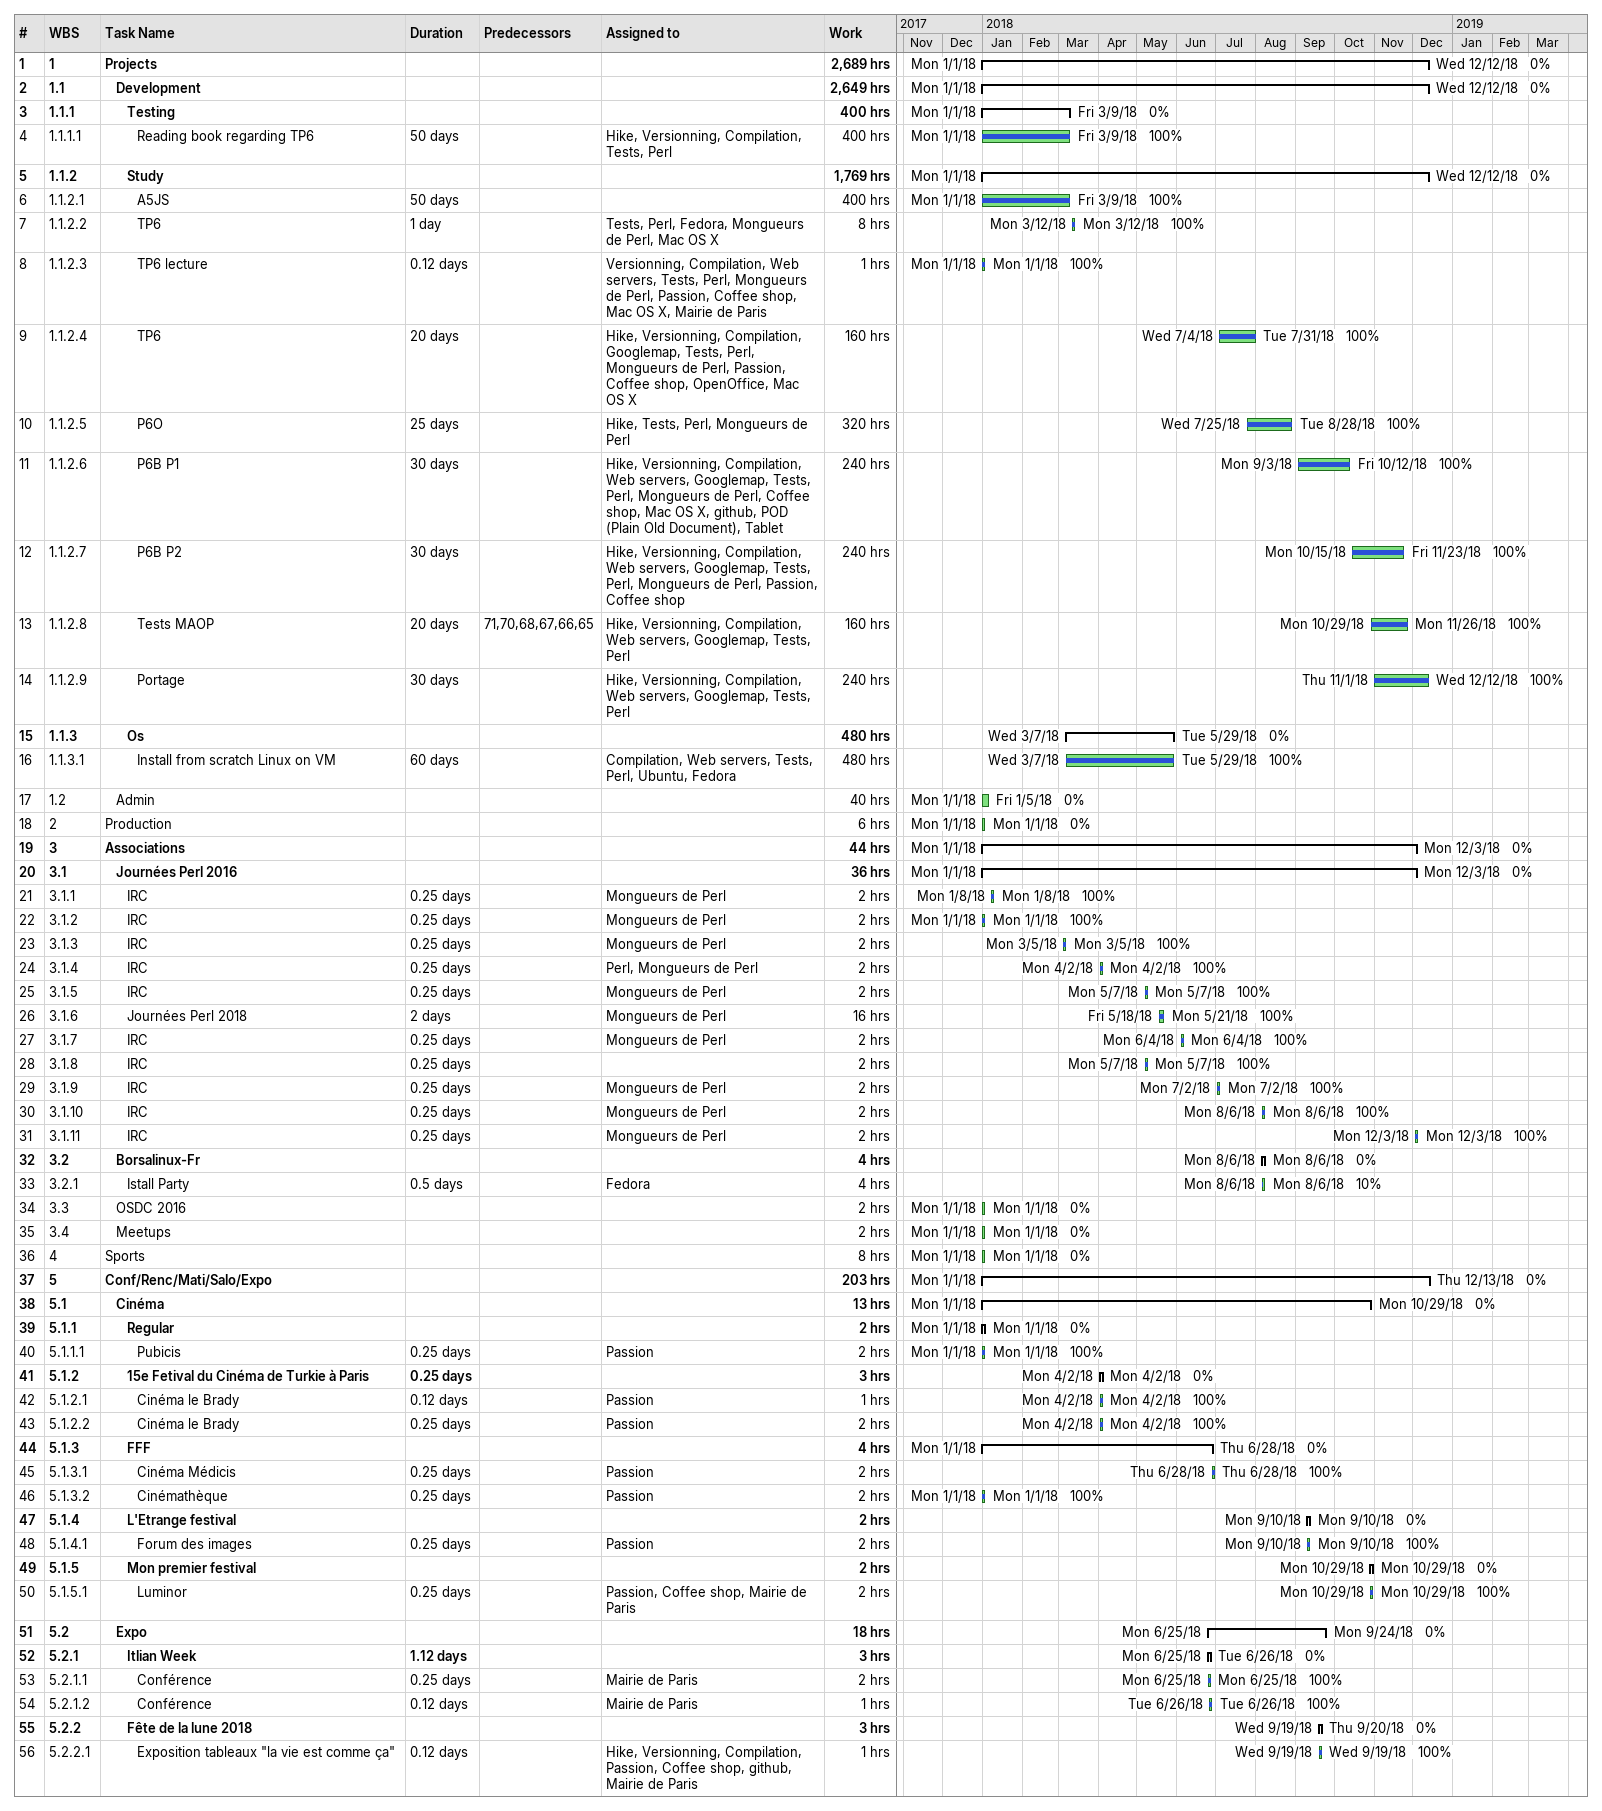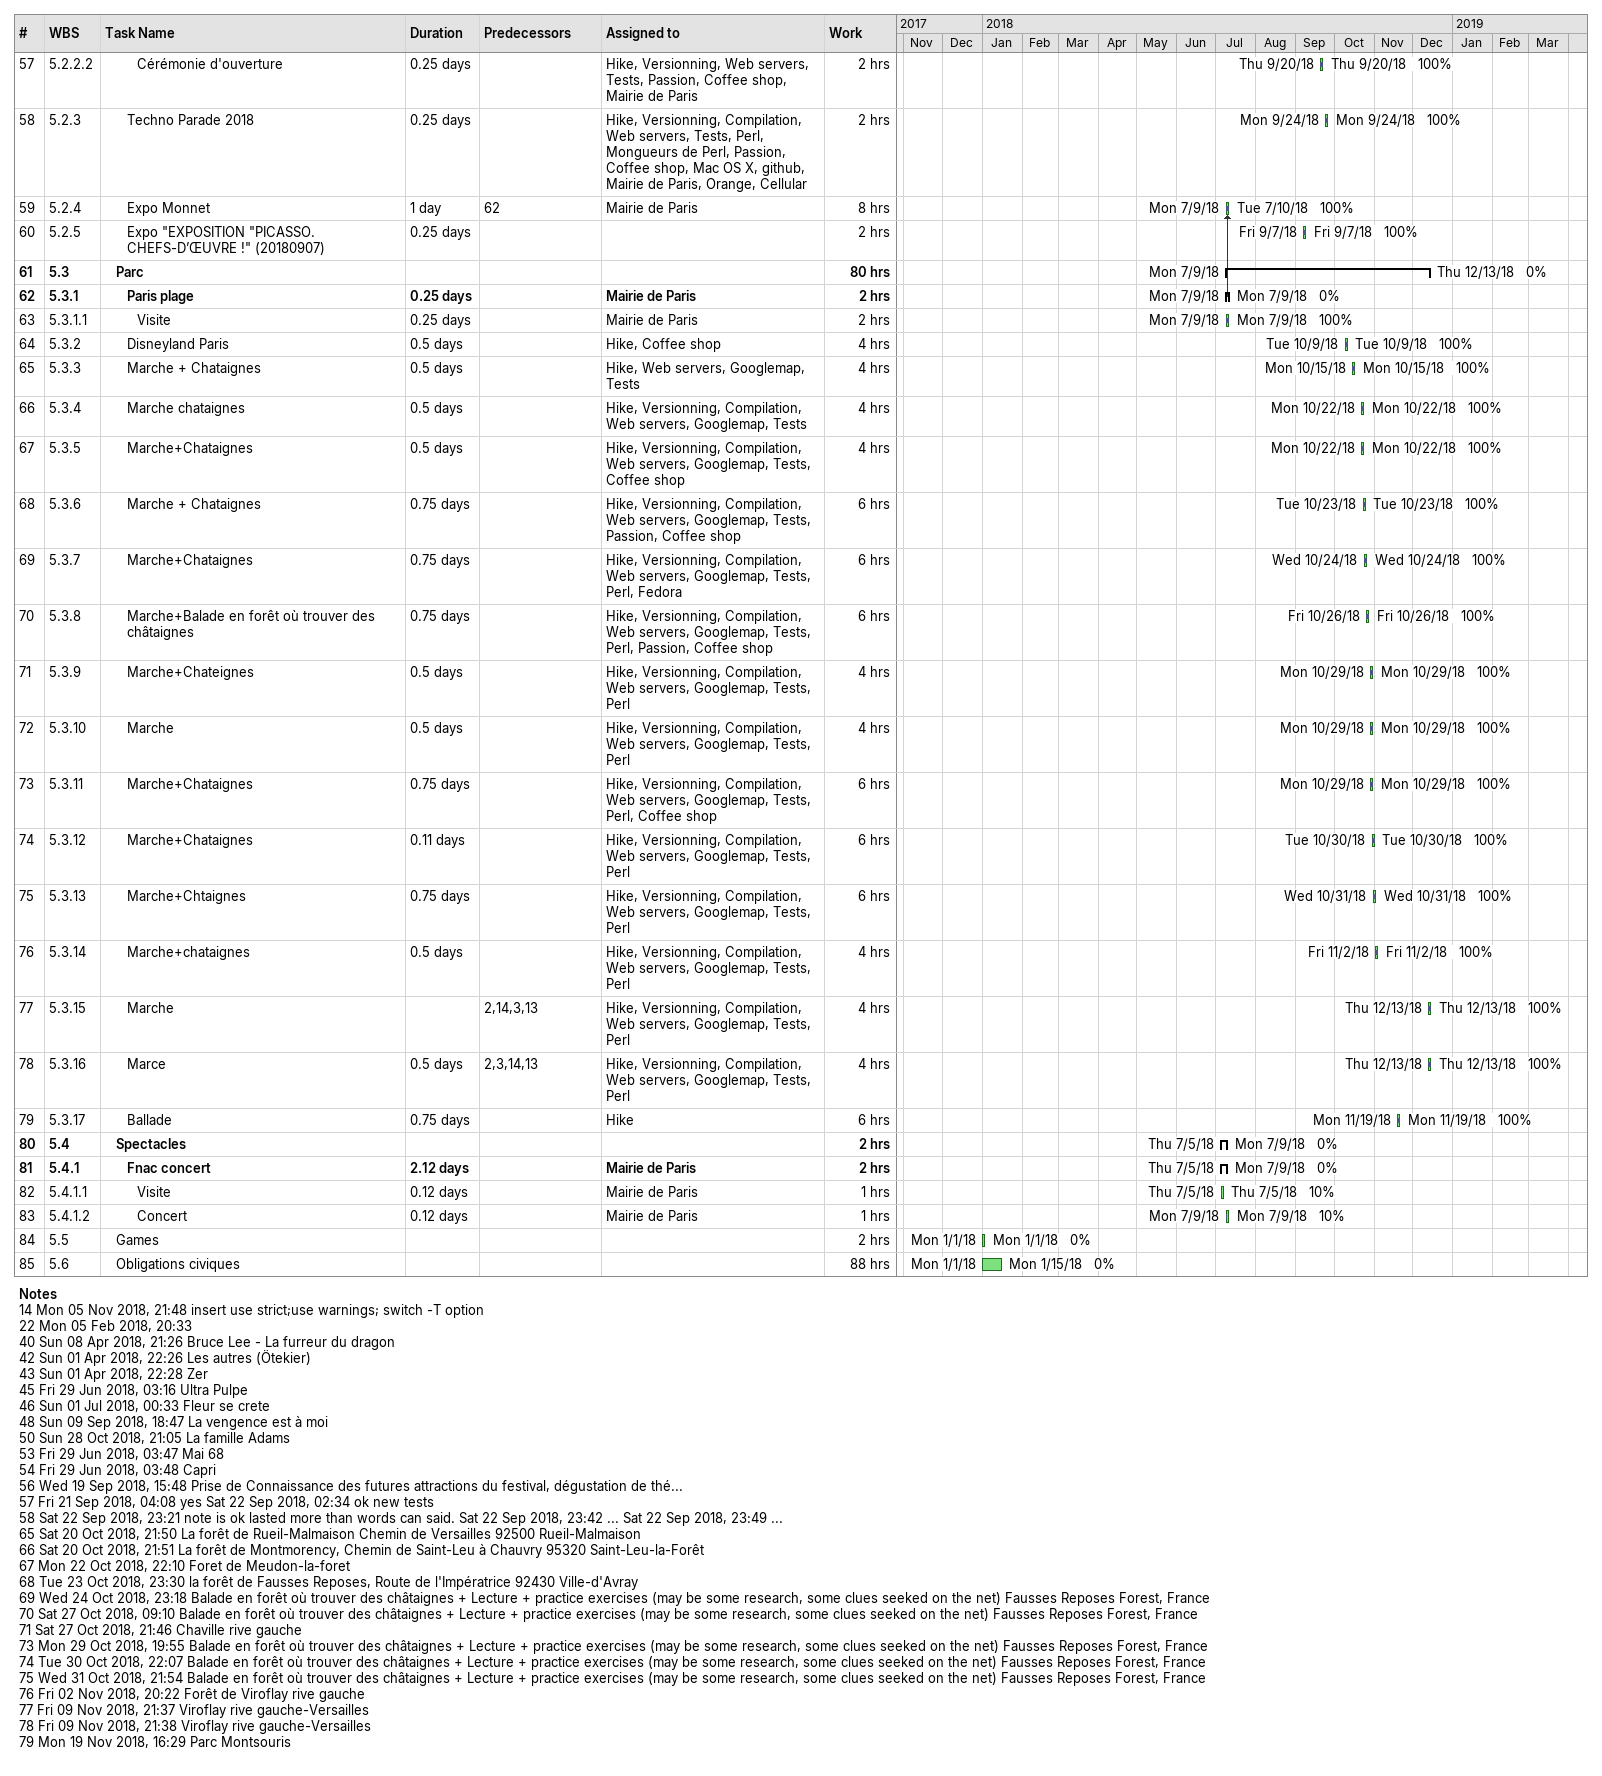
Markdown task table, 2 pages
| ID | WBS | Task | Duration | Start | Finish | Predecessors | Resources | % complete | Work (h) |
|---|---|---|---|---|---|---|---|---|---|
| 1 | 1 | **Projects** |  | 2018-01-01 | 2018-12-12 |  |  | 0 | 2689 |
| 2 | 1.1 | **Development** |  | 2018-01-01 | 2018-12-12 |  |  | 0 | 2649 |
| 3 | 1.1.1 | **Testing** |  | 2018-01-01 | 2018-03-09 |  |  | 0 | 400 |
| 4 | 1.1.1.1 | Reading book regarding TP6 | 50d | 2018-01-01 | 2018-03-09 |  | Hike, Versionning, Compilation, Tests, Perl | 100 | 400 |
| 5 | 1.1.2 | **Study** |  | 2018-01-01 | 2018-12-12 |  |  | 0 | 1769 |
| 6 | 1.1.2.1 | A5JS | 50d | 2018-01-01 | 2018-03-09 |  |  | 100 | 400 |
| 7 | 1.1.2.2 | TP6 | 1d | 2018-03-12 | 2018-03-12 |  | Tests, Perl, Fedora, Mongueurs de Perl, Mac OS X | 100 | 8 |
| 8 | 1.1.2.3 | TP6 lecture | 0.12d | 2018-01-01 | 2018-01-01 |  | Versionning, Compilation, Web servers, Tests, Perl, Mongueurs de Perl, Passion, Coffee shop, Mac OS X, Mairie de Paris | 100 | 1 |
| 9 | 1.1.2.4 | TP6 | 20d | 2018-07-04 | 2018-07-31 |  | Hike, Versionning, Compilation, Googlemap, Tests, Perl, Mongueurs de Perl, Passion, Coffee shop, OpenOffice, Mac OS X | 100 | 160 |
| 10 | 1.1.2.5 | P6O | 25d | 2018-07-25 | 2018-08-28 |  | Hike, Tests, Perl, Mongueurs de Perl | 100 | 320 |
| 11 | 1.1.2.6 | P6B P1 | 30d | 2018-09-03 | 2018-10-12 |  | Hike, Versionning, Compilation, Web servers, Googlemap, Tests, Perl, Mongueurs de Perl, Coffee shop, Mac OS X, github, POD (Plain Old Document), Tablet | 100 | 240 |
| 12 | 1.1.2.7 | P6B P2 | 30d | 2018-10-15 | 2018-11-23 |  | Hike, Versionning, Compilation, Web servers, Googlemap, Tests, Perl, Mongueurs de Perl, Passion, Coffee shop | 100 | 240 |
| 13 | 1.1.2.8 | Tests MAOP | 20d | 2018-10-29 | 2018-11-26 | 71, 70, 68, 67, 66, 65 | Hike, Versionning, Compilation, Web servers, Googlemap, Tests, Perl | 100 | 160 |
| 14 | 1.1.2.9 | Portage | 30d | 2018-11-01 | 2018-12-12 |  | Hike, Versionning, Compilation, Web servers, Googlemap, Tests, Perl | 100 | 240 |
| 15 | 1.1.3 | **Os** |  | 2018-03-07 | 2018-05-29 |  |  | 0 | 480 |
| 16 | 1.1.3.1 | Install from scratch Linux on VM | 60d | 2018-03-07 | 2018-05-29 |  | Compilation, Web servers, Tests, Perl, Ubuntu, Fedora | 100 | 480 |
| 17 | 1.2 | Admin |  | 2018-01-01 | 2018-01-05 |  |  | 0 | 40 |
| 18 | 2 | Production |  | 2018-01-01 | 2018-01-01 |  |  | 0 | 6 |
| 19 | 3 | **Associations** |  | 2018-01-01 | 2018-12-03 |  |  | 0 | 44 |
| 20 | 3.1 | **Journées Perl 2016** |  | 2018-01-01 | 2018-12-03 |  |  | 0 | 36 |
| 21 | 3.1.1 | IRC | 0.25d | 2018-01-08 | 2018-01-08 |  | Mongueurs de Perl | 100 | 2 |
| 22 | 3.1.2 | IRC | 0.25d | 2018-01-01 | 2018-01-01 |  | Mongueurs de Perl | 100 | 2 |
| 23 | 3.1.3 | IRC | 0.25d | 2018-03-05 | 2018-03-05 |  | Mongueurs de Perl | 100 | 2 |
| 24 | 3.1.4 | IRC | 0.25d | 2018-04-02 | 2018-04-02 |  | Perl, Mongueurs de Perl | 100 | 2 |
| 25 | 3.1.5 | IRC | 0.25d | 2018-05-07 | 2018-05-07 |  | Mongueurs de Perl | 100 | 2 |
| 26 | 3.1.6 | Journées Perl 2018 | 2d | 2018-05-18 | 2018-05-21 |  | Mongueurs de Perl | 100 | 16 |
| 27 | 3.1.7 | IRC | 0.25d | 2018-06-04 | 2018-06-04 |  | Mongueurs de Perl | 100 | 2 |
| 28 | 3.1.8 | IRC | 0.25d | 2018-05-07 | 2018-05-07 |  |  | 100 | 2 |
| 29 | 3.1.9 | IRC | 0.25d | 2018-07-02 | 2018-07-02 |  | Mongueurs de Perl | 100 | 2 |
| 30 | 3.1.10 | IRC | 0.25d | 2018-08-06 | 2018-08-06 |  | Mongueurs de Perl | 100 | 2 |
| 31 | 3.1.11 | IRC | 0.25d | 2018-12-03 | 2018-12-03 |  | Mongueurs de Perl | 100 | 2 |
| 32 | 3.2 | **Borsalinux-Fr** |  | 2018-08-06 | 2018-08-06 |  |  | 0 | 4 |
| 33 | 3.2.1 | Istall Party | 0.5d | 2018-08-06 | 2018-08-06 |  | Fedora | 10 | 4 |
| 34 | 3.3 | OSDC 2016 |  | 2018-01-01 | 2018-01-01 |  |  | 0 | 2 |
| 35 | 3.4 | Meetups |  | 2018-01-01 | 2018-01-01 |  |  | 0 | 2 |
| 36 | 4 | Sports |  | 2018-01-01 | 2018-01-01 |  |  | 0 | 8 |
| 37 | 5 | **Conf/Renc/Mati/Salo/Expo** |  | 2018-01-01 | 2018-12-13 |  |  | 0 | 203 |
| 38 | 5.1 | **Cinéma** |  | 2018-01-01 | 2018-10-29 |  |  | 0 | 13 |
| 39 | 5.1.1 | **Regular** |  | 2018-01-01 | 2018-01-01 |  |  | 0 | 2 |
| 40 | 5.1.1.1 | Pubicis | 0.25d | 2018-01-01 | 2018-01-01 |  | Passion | 100 | 2 |
| 41 | 5.1.2 | **15e Fetival du Cinéma de Turkie à Paris** | 0.25d | 2018-04-02 | 2018-04-02 |  |  | 0 | 3 |
| 42 | 5.1.2.1 | Cinéma le Brady | 0.12d | 2018-04-02 | 2018-04-02 |  | Passion | 100 | 1 |
| 43 | 5.1.2.2 | Cinéma le Brady | 0.25d | 2018-04-02 | 2018-04-02 |  | Passion | 100 | 2 |
| 44 | 5.1.3 | **FFF** |  | 2018-01-01 | 2018-06-28 |  |  | 0 | 4 |
| 45 | 5.1.3.1 | Cinéma Médicis | 0.25d | 2018-06-28 | 2018-06-28 |  | Passion | 100 | 2 |
| 46 | 5.1.3.2 | Cinémathèque | 0.25d | 2018-01-01 | 2018-01-01 |  | Passion | 100 | 2 |
| 47 | 5.1.4 | **L'Etrange festival** |  | 2018-09-10 | 2018-09-10 |  |  | 0 | 2 |
| 48 | 5.1.4.1 | Forum des images | 0.25d | 2018-09-10 | 2018-09-10 |  | Passion | 100 | 2 |
| 49 | 5.1.5 | **Mon premier festival** |  | 2018-10-29 | 2018-10-29 |  |  | 0 | 2 |
| 50 | 5.1.5.1 | Luminor | 0.25d | 2018-10-29 | 2018-10-29 |  | Passion, Coffee shop, Mairie de Paris | 100 | 2 |
| 51 | 5.2 | **Expo** |  | 2018-06-25 | 2018-09-24 |  |  | 0 | 18 |
| 52 | 5.2.1 | **Itlian Week** | 1.12d | 2018-06-25 | 2018-06-26 |  |  | 0 | 3 |
| 53 | 5.2.1.1 | Conférence | 0.25d | 2018-06-25 | 2018-06-25 |  | Mairie de Paris | 100 | 2 |
| 54 | 5.2.1.2 | Conférence | 0.12d | 2018-06-26 | 2018-06-26 |  | Mairie de Paris | 100 | 1 |
| 55 | 5.2.2 | **Fête de la lune 2018** |  | 2018-09-19 | 2018-09-20 |  |  | 0 | 3 |
| 56 | 5.2.2.1 | Exposition tableaux "la vie est comme ça" | 0.12d | 2018-09-19 | 2018-09-19 |  | Hike, Versionning, Compilation, Passion, Coffee shop, github, Mairie de Paris | 100 | 1 |
| 57 | 5.2.2.2 | Cérémonie d'ouverture | 0.25d | 2018-09-20 | 2018-09-20 |  | Hike, Versionning, Web servers, Tests, Passion, Coffee shop, Mairie de Paris | 100 | 2 |
| 58 | 5.2.3 | Techno Parade 2018 | 0.25d | 2018-09-24 | 2018-09-24 |  | Hike, Versionning, Compilation, Web servers, Tests, Perl, Mongueurs de Perl, Passion, Coffee shop, Mac OS X, github, Mairie de Paris, Orange, Cellular | 100 | 2 |
| 59 | 5.2.4 | Expo Monnet | 1d | 2018-07-09 | 2018-07-10 | 62 | Mairie de Paris | 100 | 8 |
| 60 | 5.2.5 | Expo "EXPOSITION "PICASSO. CHEFS-D’ŒUVRE !" (20180907) | 0.25d | 2018-09-07 | 2018-09-07 |  |  | 100 | 2 |
| 61 | 5.3 | **Parc** |  | 2018-07-09 | 2018-12-13 |  |  | 0 | 80 |
| 62 | 5.3.1 | **Paris plage** | 0.25d | 2018-07-09 | 2018-07-09 |  | Mairie de Paris | 0 | 2 |
| 63 | 5.3.1.1 | Visite | 0.25d | 2018-07-09 | 2018-07-09 |  | Mairie de Paris | 100 | 2 |
| 64 | 5.3.2 | Disneyland Paris | 0.5d | 2018-10-09 | 2018-10-09 |  | Hike, Coffee shop | 100 | 4 |
| 65 | 5.3.3 | Marche + Chataignes | 0.5d | 2018-10-15 | 2018-10-15 |  | Hike, Web servers, Googlemap, Tests | 100 | 4 |
| 66 | 5.3.4 | Marche chataignes | 0.5d | 2018-10-22 | 2018-10-22 |  | Hike, Versionning, Compilation, Web servers, Googlemap, Tests | 100 | 4 |
| 67 | 5.3.5 | Marche+Chataignes | 0.5d | 2018-10-22 | 2018-10-22 |  | Hike, Versionning, Compilation, Web servers, Googlemap, Tests, Coffee shop | 100 | 4 |
| 68 | 5.3.6 | Marche + Chataignes | 0.75d | 2018-10-23 | 2018-10-23 |  | Hike, Versionning, Compilation, Web servers, Googlemap, Tests, Passion, Coffee shop | 100 | 6 |
| 69 | 5.3.7 | Marche+Chataignes | 0.75d | 2018-10-24 | 2018-10-24 |  | Hike, Versionning, Compilation, Web servers, Googlemap, Tests, Perl, Fedora | 100 | 6 |
| 70 | 5.3.8 | Marche+Balade en forêt où trouver des châtaignes | 0.75d | 2018-10-26 | 2018-10-26 |  | Hike, Versionning, Compilation, Web servers, Googlemap, Tests, Perl, Passion, Coffee shop | 100 | 6 |
| 71 | 5.3.9 | Marche+Chateignes | 0.5d | 2018-10-29 | 2018-10-29 |  | Hike, Versionning, Compilation, Web servers, Googlemap, Tests, Perl | 100 | 4 |
| 72 | 5.3.10 | Marche | 0.5d | 2018-10-29 | 2018-10-29 |  | Hike, Versionning, Compilation, Web servers, Googlemap, Tests, Perl | 100 | 4 |
| 73 | 5.3.11 | Marche+Chataignes | 0.75d | 2018-10-29 | 2018-10-29 |  | Hike, Versionning, Compilation, Web servers, Googlemap, Tests, Perl, Coffee shop | 100 | 6 |
| 74 | 5.3.12 | Marche+Chataignes | 0.11d | 2018-10-30 | 2018-10-30 |  | Hike, Versionning, Compilation, Web servers, Googlemap, Tests, Perl | 100 | 6 |
| 75 | 5.3.13 | Marche+Chtaignes | 0.75d | 2018-10-31 | 2018-10-31 |  | Hike, Versionning, Compilation, Web servers, Googlemap, Tests, Perl | 100 | 6 |
| 76 | 5.3.14 | Marche+chataignes | 0.5d | 2018-11-02 | 2018-11-02 |  | Hike, Versionning, Compilation, Web servers, Googlemap, Tests, Perl | 100 | 4 |
| 77 | 5.3.15 | Marche |  | 2018-12-13 | 2018-12-13 | 2, 14, 3, 13 | Hike, Versionning, Compilation, Web servers, Googlemap, Tests, Perl | 100 | 4 |
| 78 | 5.3.16 | Marce | 0.5d | 2018-12-13 | 2018-12-13 | 2, 3, 14, 13 | Hike, Versionning, Compilation, Web servers, Googlemap, Tests, Perl | 100 | 4 |
| 79 | 5.3.17 | Ballade | 0.75d | 2018-11-19 | 2018-11-19 |  | Hike | 100 | 6 |
| 80 | 5.4 | **Spectacles** |  | 2018-07-05 | 2018-07-09 |  |  | 0 | 2 |
| 81 | 5.4.1 | **Fnac concert** | 2.12d | 2018-07-05 | 2018-07-09 |  | Mairie de Paris | 0 | 2 |
| 82 | 5.4.1.1 | Visite | 0.12d | 2018-07-05 | 2018-07-05 |  | Mairie de Paris | 10 | 1 |
| 83 | 5.4.1.2 | Concert | 0.12d | 2018-07-09 | 2018-07-09 |  | Mairie de Paris | 10 | 1 |
| 84 | 5.5 | Games |  | 2018-01-01 | 2018-01-01 |  |  | 0 | 2 |
| 85 | 5.6 | Obligations civiques |  | 2018-01-01 | 2018-01-15 |  |  | 0 | 88 |

Notes
- 14: Mon 05 Nov 2018, 21:48 insert use strict;use warnings; switch -T option
- 22: Mon 05 Feb 2018, 20:33
- 40: Sun 08 Apr 2018, 21:26 Bruce Lee - La furreur du dragon
- 42: Sun 01 Apr 2018, 22:26 Les autres (Ötekier)
- 43: Sun 01 Apr 2018, 22:28 Zer
- 45: Fri 29 Jun 2018, 03:16 Ultra Pulpe
- 46: Sun 01 Jul 2018, 00:33 Fleur se crete
- 48: Sun 09 Sep 2018, 18:47 La vengence est à moi
- 50: Sun 28 Oct 2018, 21:05 La famille Adams
- 53: Fri 29 Jun 2018, 03:47 Mai 68
- 54: Fri 29 Jun 2018, 03:48 Capri
- 56: Wed 19 Sep 2018, 15:48 Prise de Connaissance des futures attractions du festival, dégustation de thé...
- 57: Fri 21 Sep 2018, 04:08 yes Sat 22 Sep 2018, 02:34 ok new tests
- 58: Sat 22 Sep 2018, 23:21 note is ok lasted more than words can said. Sat 22 Sep 2018, 23:42 ... Sat 22 Sep 2018, 23:49 ...
- 65: Sat 20 Oct 2018, 21:50 La forêt de Rueil-Malmaison Chemin de Versailles 92500 Rueil-Malmaison
- 66: Sat 20 Oct 2018, 21:51 La forêt de Montmorency, Chemin de Saint-Leu à Chauvry 95320 Saint-Leu-la-Forêt
- 67: Mon 22 Oct 2018, 22:10 Foret de Meudon-la-foret
- 68: Tue 23 Oct 2018, 23:30 la forêt de Fausses Reposes, Route de l'Impératrice 92430 Ville-d'Avray
- 69: Wed 24 Oct 2018, 23:18 Balade en forêt où trouver des châtaignes + Lecture + practice exercises (may be some research, some clues seeked on the net) Fausses Reposes Forest, France
- 70: Sat 27 Oct 2018, 09:10 Balade en forêt où trouver des châtaignes + Lecture + practice exercises (may be some research, some clues seeked on the net) Fausses Reposes Forest, France
- 71: Sat 27 Oct 2018, 21:46 Chaville rive gauche
- 73: Mon 29 Oct 2018, 19:55 Balade en forêt où trouver des châtaignes + Lecture + practice exercises (may be some research, some clues seeked on the net) Fausses Reposes Forest, France
- 74: Tue 30 Oct 2018, 22:07 Balade en forêt où trouver des châtaignes + Lecture + practice exercises (may be some research, some clues seeked on the net) Fausses Reposes Forest, France
- 75: Wed 31 Oct 2018, 21:54 Balade en forêt où trouver des châtaignes + Lecture + practice exercises (may be some research, some clues seeked on the net) Fausses Reposes Forest, France
- 76: Fri 02 Nov 2018, 20:22 Forêt de Viroflay rive gauche
- 77: Fri 09 Nov 2018, 21:37 Viroflay rive gauche-Versailles
- 78: Fri 09 Nov 2018, 21:38 Viroflay rive gauche-Versailles
- 79: Mon 19 Nov 2018, 16:29 Parc Montsouris
